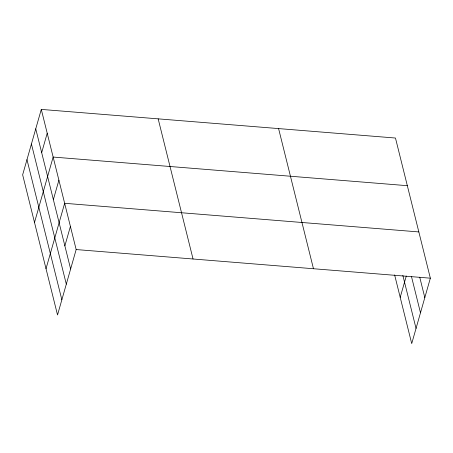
<?xml version="1.0" encoding="UTF-8"?>
<svg xmlns="http://www.w3.org/2000/svg" width="453" height="453" viewBox="0 0 453 453"><rect width="100%" height="100%" fill="white"/><g stroke="black" fill="none" stroke-linecap="round" stroke-linejoin="round"><path stroke-width="0.68" d="M41.285 109.405L22.65 174.818L57.531 314.965L76.166 249.552L41.285 109.405L395.469 138.035L430.35 278.182L411.715 343.595L394.62 274.903M41.676 152.661L47.214 133.227M34.507 222.468L53.143 157.055L407.326 185.685M53.363 199.609L58.901 180.181M46.019 268.72L64.654 203.301L418.838 231.936M64.875 245.86L70.408 226.426M400.203 297.349L406.273 276.053M76.166 249.552L430.35 278.182M419.738 277.208L424.812 297.615M411.522 276.743L420.492 312.785M402.836 275.373L416.041 328.419M278.589 128.584L313.47 268.737M158.165 118.85L193.046 258.997M35.747 128.833L70.628 268.986M31.427 144.009L66.308 284.156M26.97 159.643L61.851 299.79"/></g></svg>
